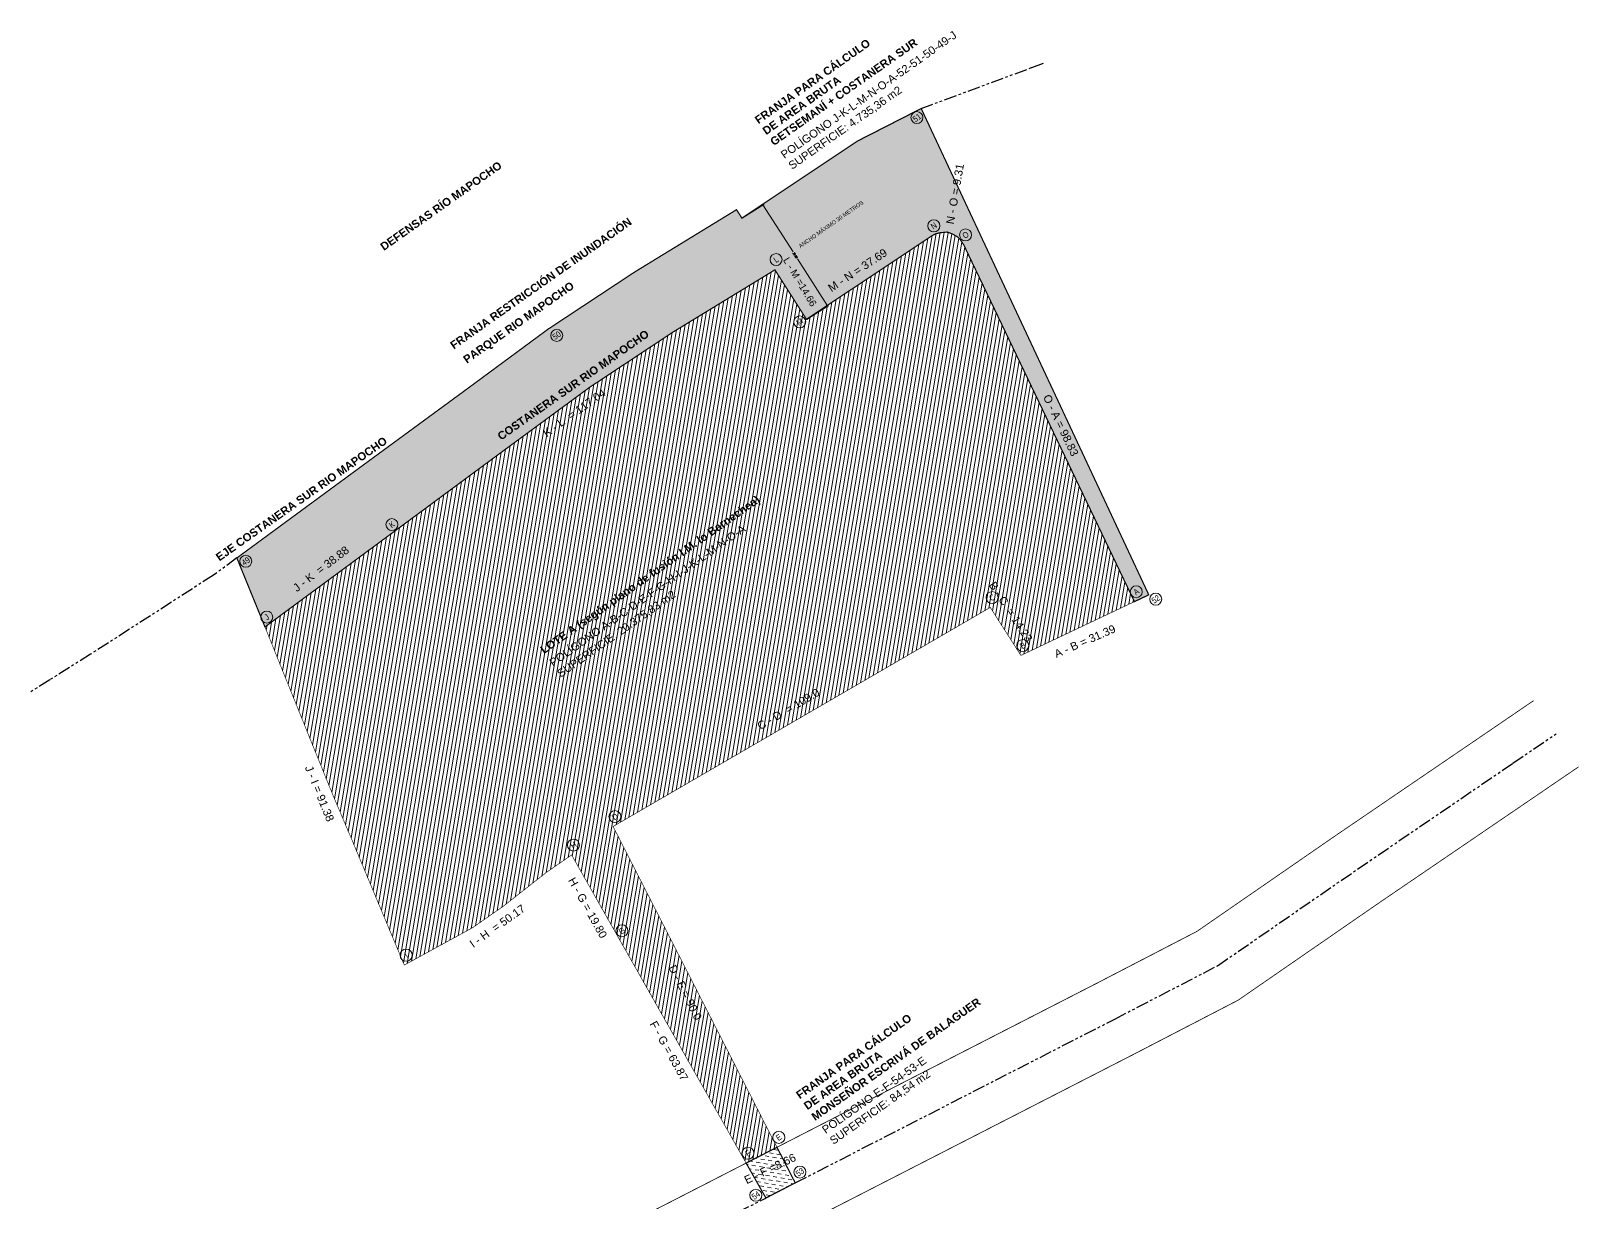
# Model space of a CAD drawing. Header units: metres. Extents: x 12 to 777, y -493 to 333.
# Drawn here: x 11.8 to 398.6, y 40.5 to 333.1 of the extents above; entities that cross this region are included whole.
import ezdxf
from ezdxf.enums import TextEntityAlignment as Align

# ---------------------------------------------------------------- set-up
doc = ezdxf.new("R2010")
doc.units = ezdxf.units.M
doc.header["$LTSCALE"] = 5
doc.header["$MEASUREMENT"] = 0
doc.linetypes.add('CENTER', pattern=[2, 1.25, -0.25, 0.25, -0.25])
doc.linetypes.add('PHANTOM2', pattern=[1.25, 0.625, -0.125, 0.125, -0.125, 0.125, -0.125])
doc.layers.get('0').update_dxf_attribs({"color": 30})
for name, color, linetype, lineweight in [('A-ANNO-DIMS', 3, 'Continuous', 18), ('A-ANNO-TEXT', 3, 'Continuous', 18), ('G-ANNO-SYMB', 3, 'Continuous', 18), ('G-ANNO-TEXT', 3, 'Continuous', 18), ('G-PLAN-OTLN', 7, 'Continuous', 35), ('U-ANNO-PATT', 8, 'Continuous', 18), ('U-PROP-NEW', 1, 'PHANTOM2', 50)]:
    doc.layers.add(name, color=color, linetype=linetype, lineweight=lineweight)
doc.layers.add('U-LIMT', color=6, linetype='PHANTOM2')
doc.layers.add('U-STRT', color=4, linetype='Continuous')
doc.styles.add('E-ARIAL', font='arial.ttf')
doc.styles.add('E-ROMANS', font='romans.shx', dxfattribs={"width": 0.8})
doc.dimstyles.new('E-0200_TICK_24', dxfattribs={"dimscale": 0.001, "dimtxt": 480, "dimasz": 480, "dimexe": 240, "dimexo": 120, "dimgap": 240, "dimtad": 0, "dimzin": 0, "dimdsep": 46, "dimtxsty": 'E-ROMANS', "dimblk": 'OBLIQUE', "dimcen": 240, "dimclrd": 256, "dimclre": 256, "dimclrt": 256, "dimadec": 0, "dimazin": 0, "dimtfac": 1, "dimtmove": 1, "dimatfit": 3, "dimldrblk": 'OPEN90', "dimfxl": 1, "dimtfill": 1, "dimtolj": 1, "dimtzin": 0, "dimlwd": -1, "dimarcsym": 0})
pattern_1 = [(170.41278, (-2e-13, 0), (-1.0978344, -0.780559), [0.9525, -0.9525])]

# ---------------------------------------------------------------- blocks, each defined once
blk = doc.blocks.new('NOMBRES')
at = {"width": 21.6264, "attachment_point": 1, "style": 'E-ARIAL'}
for s, insert, char_height, rotation in [('{\\fArial|b0|i0|c0|p34;N - O = 9.31}', (-569.3, -408.45), 2, 80.2657), ('{\\fArial|b0|i0|c0|p34;L - M =14.66}', (-608.58, -416.63), 1.75, 300.7993), ('{\\fArial|b0|i0|c0|p34;M - N = 37.69}', (-599.04, -423.96), 2, 33.5), ('{\\fArial|b0|i0|c0|p34;K - L  = 117.04}', (-670.33, -460.11), 2, 35.3703), ('{\\fArial|b0|i0|c0|p34;O - A = 98.83}', (-543.36, -450.98), 2, 295.5), ('{\\fArial|b0|i0|c0|p34;J - K  = 38.88}', (-732.87, -498.74), 2, 37.3224), ('{\\fArial|b0|i0|c0|p34;B - C  = 14.23}', (-557.14, -497.72), 2, 303.0966), ('{\\fArial|b0|i0|c0|p34;A - B = 31.39}', (-542.66, -515.27), 2, 23.6317), ('{\\fArial|b0|i0|c0|p34;C - D  = 109.0}', (-616.92, -533.27), 2, 30.3703), ('{\\fArial|b0|i0|c0|p34;J - I = 91.38}', (-727.94, -543.35), 2, 292.0505), ('{\\fArial|b0|i0|c0|p34;H - G = 19.80}', (-662.33, -571.43), 2, 298.975), ('{\\fArial|b0|i0|c0|p34;I - H  = 50.17}', (-688.92, -587.67), 2, 35.3224), ('{\\fArial|b0|i0|c0|p34;D - E = 90.0}', (-637.23, -593.35), 2, 296.5), ('{\\fArial|b0|i0|c0|p34;E - F =8.66}', (-620.38, -646.62), 2, 25.46)]:
    blk.add_mtext(s, dxfattribs=dict(at, insert=insert, char_height=char_height, rotation=rotation))
blk = doc.blocks.new('_Oblique')
at = {"color": 0, "linetype": 'ByBlock', "lineweight": -2}
blk.add_line((-0.5, -0.5), (0.5, 0.5), dxfattribs=at)
blk = doc.blocks.new('*D559')
at = {"layer": 'A-ANNO-DIMS', "lineweight": -2, "transparency": 16777216}
for p, q in [((189.53, 286.4), (194.88, 289.81)), ((205.67, 261.11), (211.02, 264.52))]:
    blk.add_line(p, q, dxfattribs=at)
at = {"layer": 'A-ANNO-DIMS', "transparency": 16777216}
for p, q in [((194.68, 289.68), (202.21, 277.89)), ((210.82, 264.39), (203.29, 276.19))]:
    blk.add_line(p, q, dxfattribs=at)
at = {"layer": 'A-ANNO-DIMS', "transparency": 16777216, "xscale": 0.48, "yscale": 0.48, "zscale": 0.48}
for p, rotation in [((194.68, 289.68), 122.5429987688767), ((210.82, 264.39), 302.5429987688767)]:
    blk.add_blockref('_Oblique', p, dxfattribs=dict(at, rotation=rotation))
at = {"layer": 'A-ANNO-DIMS', "transparency": 16777216, "insert": (202.75, 277.04), "char_height": 0.48, "attachment_point": 5, "rotation": 302.543, "style": 'E-ROMANS', "bg_fill": 3, "box_fill_scale": 1.25, "bg_fill_color": 256, "bg_fill_true_color": 13158600, "bg_fill_transparency": 0}
blk.add_mtext('\\A1;30.00', dxfattribs=at)
blk = doc.blocks.new('_Open90')
at = {"color": 0, "linetype": 'ByBlock', "lineweight": -2}
for p, q in [((0, 0), (-1, 0)), ((-0.5, 0.5), (0, 0)), ((0, 0), (-0.5, -0.5))]:
    blk.add_line(p, q, dxfattribs=at)

msp = doc.modelspace()

# ---------------------------------------------------------------- hatches: boundary and pattern name
at = {"layer": 'U-ANNO-PATT'}
h = msp.add_hatch(dxfattribs=at)
h.set_pattern_fill('DASH', color=256, scale=0.3, angle=135, style=0)
h.set_pattern_definition(pattern_1)
h.paths.add_polyline_path([(189.433, 286.335), (188.093, 288.436), (162.686, 272.896), (140.959, 258.56), (121.005, 243.84), (95.852, 225.401), (63.219, 201.42), (70.241, 184.191), (101.52, 207.276), (128.338, 227.101), (151.322, 244.014), (172.251, 257.877), (197.686, 273.402), (205.571, 261.045), (237.104, 282.034), (237.883, 282.419), (238.853, 282.663), (240.779, 282.849), (241.959, 282.404), (243.278, 281.668), (244.012, 280.951), (244.885, 279.65), (246.529, 276.184), (287.528, 190.517), (291.118, 192.211), (234.246, 313.71), (218.374, 305.609)])
h = msp.add_hatch(dxfattribs=at)
h.set_pattern_fill('ANSI31', color=256, scale=0.3, style=0)
h.set_pattern_definition([(80.41278, (-2e-13, 0), (-0.9391966, 0.1586377), [])])
edge = h.paths.add_edge_path()
edge.add_line((101.525, 207.267), (102.245, 207.798))
edge.add_line((102.245, 207.798), (128.338, 227.101))
edge.add_line((128.338, 227.101), (151.322, 244.014))
edge.add_line((151.322, 244.014), (172.251, 257.877))
edge.add_line((172.251, 257.877), (195.098, 271.854))
edge.add_line((195.098, 271.854), (197.686, 273.402))
edge.add_line((197.686, 273.402), (205.571, 261.045))
edge.add_line((205.571, 261.045), (236.941, 281.937))
edge.add_line((236.941, 281.937), (237.883, 282.419))
edge.add_line((237.883, 282.419), (239.273, 282.768))
edge.add_line((239.273, 282.768), (240.614, 282.759))
edge.add_line((240.614, 282.759), (241.936, 282.417))
edge.add_line((241.936, 282.417), (243.19, 281.717))
edge.add_line((243.19, 281.717), (243.976, 281.005))
edge.add_line((243.976, 281.005), (244.873, 279.667))
edge.add_line((244.873, 279.667), (246.529, 276.184))
edge.add_line((246.529, 276.184), (287.529, 190.512))
edge.add_line((287.529, 190.512), (259.16, 177.068))
edge.add_line((259.16, 177.068), (251.506, 189.063))
edge.add_line((251.506, 189.063), (157.243, 134.33))
edge.add_line((157.243, 134.33), (198.2, 54.189))
edge.add_line((198.2, 54.189), (190.493, 50.236))
edge.add_line((190.493, 50.236), (146.871, 127.229))
edge.add_line((146.871, 127.229), (140.543, 122.841))
edge.add_line((140.543, 122.841), (129.759, 114.376))
edge.add_line((129.759, 114.376), (122.149, 109.06))
edge.add_line((122.149, 109.06), (105.064, 99.707))
edge.add_line((105.064, 99.707), (98.221, 116.041))
edge.add_line((98.221, 116.041), (92.067, 130.775))
edge.add_line((92.067, 130.775), (87.307, 141.982))
edge.add_line((87.307, 141.982), (81.986, 155.076))
edge.add_line((81.986, 155.076), (70.241, 184.191))
edge.add_line((70.241, 184.191), (101.52, 207.276))
h = msp.add_hatch(dxfattribs=at)
h.set_pattern_fill('DASH', color=256, scale=0.3, angle=135, style=0)
h.set_pattern_definition(pattern_1)
h.paths.add_polyline_path([(202.764, 45.292), (198.2, 54.189), (190.493, 50.236), (195.426, 41.528)])

# ---------------------------------------------------------------- linework, layer by layer
at = {"layer": 'G-ANNO-SYMB'}
for centre in [(233.189, 311.432), (237.401, 284.408), (245.333, 282.139), (197.975, 275.97), (203.89, 260.392), (143.151, 257.02), (101.98, 209.748), (65.451, 200.591), (287.989, 192.983), (251.966, 191.534), (292.857, 191.121), (70.701, 186.662), (259.62, 179.539), (157.703, 136.802), (147.331, 129.701), (159.469, 108.277), (105.524, 102.178), (198.66, 56.661), (190.953, 52.707), (203.936, 47.981), (192.923, 42.187)]:
    msp.add_circle(centre, 1.5, dxfattribs=at)
at = {"layer": 'G-PLAN-OTLN', "ltscale": 1.5, "const_width": 0.15, "flags": 128}
msp.add_lwpolyline([(101.525, 207.267), (102.245, 207.798), (128.338, 227.101), (151.322, 244.014), (172.251, 257.877), (195.098, 271.854), (197.686, 273.402), (205.571, 261.045), (205.571, 261.045), (205.571, 261.045), (236.941, 281.937), (237.883, 282.419), (239.273, 282.768), (240.614, 282.759), (241.936, 282.417), (243.19, 281.717), (243.976, 281.005), (244.873, 279.667), (246.529, 276.184), (287.529, 190.512), (259.16, 177.068), (251.506, 189.063), (157.243, 134.33), (198.2, 54.189), (190.493, 50.236), (146.871, 127.229), (140.543, 122.841), (129.759, 114.376), (122.149, 109.06), (105.064, 99.707), (98.221, 116.041), (92.067, 130.775), (87.307, 141.982), (81.986, 155.076), (70.241, 184.191), (101.52, 207.276)], dxfattribs=at)
at = {"layer": 'U-LIMT'}
for points in [[(234.246, 313.71), (261.866, 323.953), (265.143, 325.15)], [(63.219, 201.42), (57.378, 197.127), (26.673, 177.363), (16.442, 170.966), (11.763, 167.974)], [(137.751, 11.943), (166.177, 26.524), (195.057, 41.338), (202.764, 45.292), (282.609, 86.226), (308.314, 99.539), (343.274, 123.68), (382.097, 150.13), (392.908, 157.509)]]:
    msp.add_lwpolyline(points, dxfattribs=at)
at = {"layer": 'U-PROP-NEW', "ltscale": 1.2, "const_width": 0.3}
for points in [[(218.374, 305.609), (189.433, 286.335), (189.433, 286.335), (189.433, 286.335), (188.093, 288.436), (162.686, 272.896), (140.959, 258.56), (121.005, 243.84), (95.852, 225.401), (63.219, 201.42), (70.241, 184.191), (101.52, 207.276), (128.338, 227.101), (151.322, 244.014), (172.251, 257.877), (197.686, 273.402), (205.571, 261.045), (237.104, 282.034), (237.883, 282.419), (238.853, 282.663), (240.779, 282.849), (241.959, 282.404), (243.278, 281.668), (244.012, 280.951), (244.885, 279.65), (246.529, 276.184), (287.528, 190.517), (291.118, 192.211), (234.246, 313.71), (234.246, 313.71), (234.246, 313.71), (234.246, 313.71)], [(202.764, 45.292), (198.2, 54.189), (190.493, 50.236), (195.426, 41.528)]]:
    msp.add_lwpolyline(points, close=True, dxfattribs=at)
at = {"layer": 'U-STRT', "linetype": 'CENTER', "ltscale": 1.5, "const_width": 0.2}
for points in [[(133.187, 20.841), (161.613, 35.422), (190.493, 50.236), (198.2, 54.189), (278.028, 95.115), (303.153, 108.127), (337.618, 131.927), (337.618, 131.927), (376.467, 158.394), (387.271, 165.768)], [(142.315, 3.046), (170.741, 17.627), (199.621, 32.441), (207.329, 36.394), (287.189, 77.336), (313.475, 90.95), (348.931, 115.434), (387.727, 141.866), (398.546, 149.249)]]:
    msp.add_lwpolyline(points, dxfattribs=at)

# ---------------------------------------------------------------- block references
at = {"layer": 'G-ANNO-TEXT', "rotation": 0.103184400156216}
msp.add_blockref('NOMBRES', (808.982, 694.487), dxfattribs=at)

# ---------------------------------------------------------------- texts
at = {"layer": 'A-ANNO-TEXT', "style": 'E-ARIAL', "width": 0.8}
for s, p in [('51', (233.189, 311.432)), ('N', (237.401, 284.408)), ('O', (245.333, 282.139)), ('L', (197.975, 275.97)), ('M', (203.89, 260.392)), ('50', (143.151, 257.02)), ('K', (101.98, 209.748)), ('49', (65.451, 200.591)), ('A', (287.989, 192.983)), ('C', (251.966, 191.534)), ('52', (292.857, 191.121)), ('J', (70.701, 186.662)), ('B', (259.62, 179.539)), ('D', (157.703, 136.802)), ('H', (147.331, 129.701)), ('G', (159.469, 108.277)), ('I', (105.524, 102.178)), ('E', (198.66, 56.661)), ('F', (190.953, 52.707)), ('53', (203.936, 47.981)), ('54', (192.923, 42.187))]:
    msp.add_text(s, height=1.5, rotation=35.16161, dxfattribs=at).set_placement(p, align=Align.MIDDLE_CENTER)
at = {"layer": 'A-ANNO-TEXT', "char_height": 2, "attachment_point": 1, "rotation": 35.16161, "style": 'E-ARIAL'}
for s, insert in [('POLÍGONO J-K-L-M-N-O-A-52-51-50-49-J\\PSUPERFICIE: 4.735,36 m2', (198.894, 302.721)), ('{\\fArial|b1|i0|c0|p34;FRANJA PARA CÁLCULO \\PDE AREA BRUTA\\PGETSEMANÍ + COSTANERA SUR}', (192.421, 311.397)), ('{\\fArial|b1|i0|c0|p34;DEFENSAS RÍO MAPOCHO}', (98.816, 279.737)), ('{\\fArial|b1|i0|c0|p34;FRANJA RESTRICCIÓN DE INUNDACIÓN}', (116.298, 255.106)), ('{\\fArial|b1|i0|c0|p34;PARQUE RIO MAPOCHO}', (119.544, 251.571)), ('{\\fArial|b1|i0|c0|p34;COSTANERA SUR RIO MAPOCHO}', (128.108, 232.368)), ('{\\fArial|b1|i0|c0|p34;EJE COSTANERA SUR RIO MAPOCHO}', (57.711, 202.17)), ('{\\fArial|b1|i0|c0|p34;LOTE A (según plano de fusión I.M. lo Barnechea)}', (138.82, 179.001)), ('POLÍGONO A-B-C-D-E-F-G-H-I-J-K-L-M-N-O-A\\PSUPERFICIE: 20.375,83 m2', (141.087, 175.819)), ('{\\fArial|b1|i0|c0|p34;FRANJA PARA CÁLCULO \\PDE AREA BRUTA\\PMONSEÑOR ESCRIVÁ DE BALAGUER}', (202.732, 67.8)), ('POLÍGONO E-F-54-53-E\\PSUPERFICIE: 84,54 m2', (209.204, 59.124))]:
    msp.add_mtext(s, dxfattribs=dict(at, insert=insert))
at = {"layer": 'A-ANNO-TEXT', "insert": (168.069, 85.993), "char_height": 2, "width": 21.62645, "attachment_point": 1, "rotation": 299.0782, "style": 'E-ARIAL'}
msp.add_mtext('{\\fArial|b0|i0|c0|p34;F - G = 63.87}', dxfattribs=at)

# ---------------------------------------------------------------- next in the draw order: dimensions: what is measured, and where the dimension line sits
at = {"layer": 'A-ANNO-DIMS', "color": 3}
dim = msp.add_aligned_dim(p1=(189.433, 286.335), p2=(205.571, 261.045), distance=6.225, dimstyle='E-0200_TICK_24', dxfattribs=at)
dim.commit()
dim.dimension.update_dxf_attribs({"geometry": '*D559', "text_midpoint": (202.75, 277.039)})

# ---------------------------------------------------------------- next in the draw order: texts
at = {"layer": 'A-ANNO-TEXT', "insert": (203.494, 279.615), "char_height": 1, "attachment_point": 1, "rotation": 35.16161, "style": 'E-ARIAL'}
msp.add_mtext('ANCHO MÁXIMO 30 METROS', dxfattribs=at)

doc.saveas('drawing.dxf')
